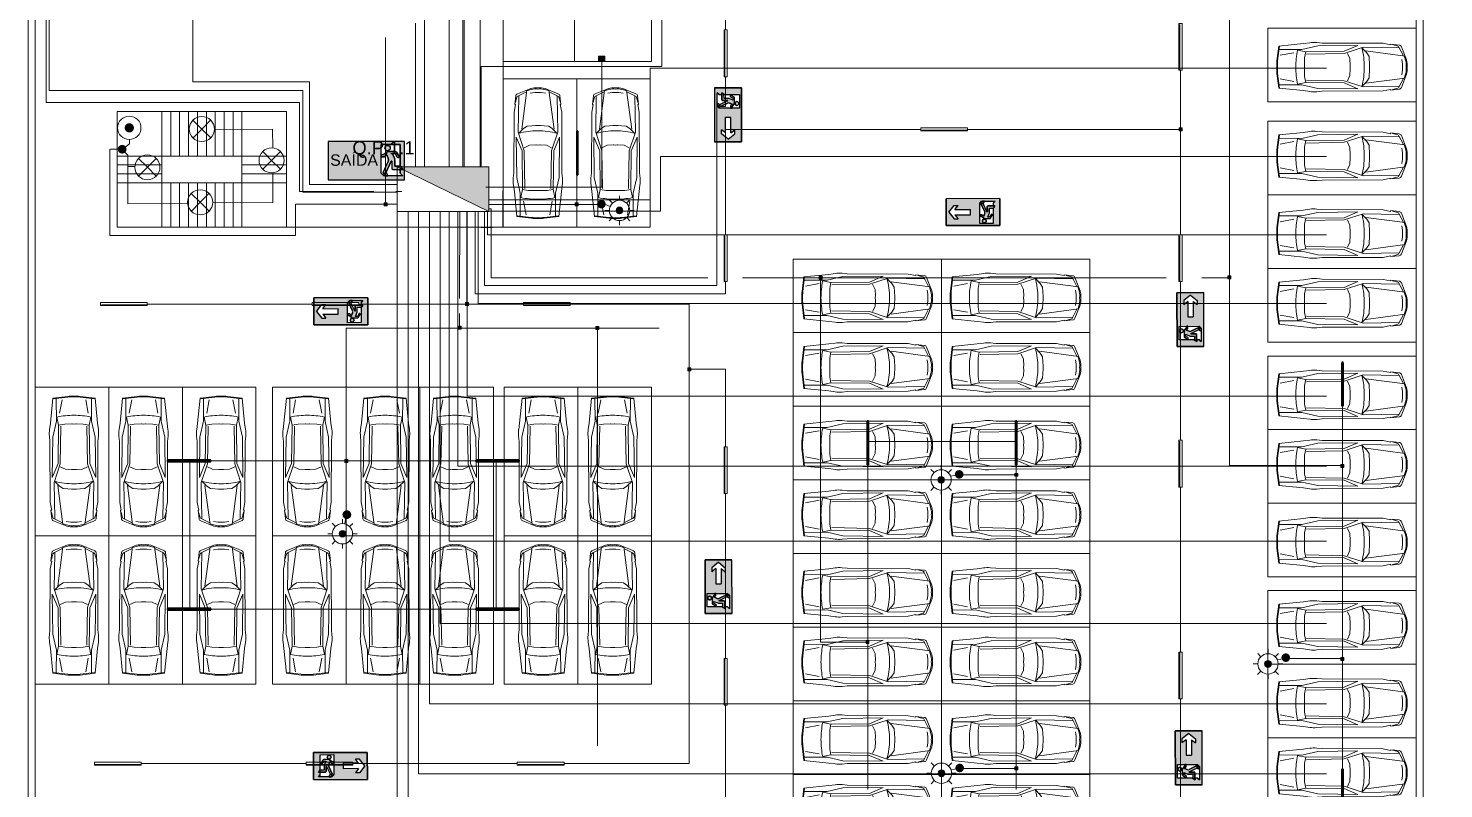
# Model space of a CAD drawing. Extents: x -17539 to 1421, y -3169 to 802964.
# Drawn here: x 50.13 to 97.83, y 57.04 to 82.66 of the extents above; entities that cross this region are included whole.
import ezdxf
from ezdxf.enums import TextEntityAlignment as Align

# ---------------------------------------------------------------- set-up
doc = ezdxf.new("R2010")
doc.units = 0
doc.header["$LTSCALE"] = 25
doc.header["$MEASUREMENT"] = 0
doc.linetypes.add('DASHED2', pattern=[0.375, 0.25, -0.125])
doc.layers.get('0').update_dxf_attribs({"lineweight": 9})
for name, color, linetype, lineweight in [('black marble', 251, 'Continuous', 5), ('Iluminação', 10, 'Continuous', 9), ('Quadros', 50, 'Continuous', 9), ('www.cadblocksfree.com', 7, 'Continuous', 9)]:
    doc.layers.add(name, color=color, linetype=linetype, lineweight=lineweight)
doc.layers.add('Simbologia de Emergência', color=6, linetype='Continuous')
doc.layers.add('Tomadas', color=3, linetype='Continuous', lineweight=9, true_color=0x00f500)
doc.styles.add('AGORA COTA', font='arial.ttf')
doc.styles.get("Standard").update_dxf_attribs({"font": 'arial.ttf'})

# ---------------------------------------------------------------- blocks, each defined once
blk = doc.blocks.new('CAR')
at = {"layer": 'black marble'}
for p, q in [((857, 1946), (571, 1917)), ((618, 1881), (798, 1931)), ((862, 1922), (857, 1946)), ((1117, 1975), (862, 1922)), ((3170, 1983), (1117, 1975)), ((3348, 2000), (3170, 1983)), ((3795, 1965), (3583, 1995)), ((4634, 1882), (3795, 1965)), ((500, 1857), (323, 1414)), ((403, 1549), (351, 1378)), ((375, 1544), (1696, 1717)), ((432, 1553), (581, 1846)), ((578, 1819), (1791, 1841)), ((1568, 1222), (1589, 1536)), ((1589, 1536), (1668, 1654)), ((1668, 1654), (1834, 1825)), ((1791, 1841), (2424, 1633)), ((3317, 1887), (1965, 1906)), ((1965, 1906), (2427, 1705)), ((2225, 1226), (2237, 1459)), ((2237, 1459), (2318, 1634)), ((2424, 1633), (3692, 1609)), ((2427, 1705), (3722, 1691)), ((3854, 1766), (3317, 1887)), ((3722, 1691), (3998, 1746)), ((3760, 1485), (3722, 1691)), ((3764, 1230), (3760, 1485)), ((3854, 1766), (4614, 1768)), ((4123, 1658), (4581, 1571)), ((4669, 1382), (4609, 1880)), ((4695, 1382), (4634, 1882)), ((403, 796), (351, 967)), ((458, 1281), (479, 1430)), ((458, 1200), (459, 1173)), ((458, 1146), (459, 1173)), ((458, 1065), (479, 915)), ((1568, 1258), (1572, 1173)), ((1568, 1087), (1572, 1173)), ((1568, 1123), (1589, 809)), ((2225, 1254), (2228, 1173)), ((2225, 1091), (2228, 1173)), ((2225, 1119), (2237, 886)), ((3764, 1116), (3760, 860)), ((3764, 1251), (3763, 1173)), ((3764, 1095), (3763, 1173)), ((4669, 963), (4609, 465)), ((4695, 963), (4634, 463)), ((500, 488), (323, 931)), ((375, 801), (1696, 628)), ((432, 792), (581, 499)), ((578, 526), (1791, 504)), ((1589, 809), (1668, 691)), ((1668, 691), (1834, 520)), ((1791, 504), (2424, 712)), ((1965, 439), (2427, 640)), ((2237, 886), (2318, 711)), ((2424, 712), (3692, 737)), ((2427, 640), (3722, 655)), ((3854, 580), (3317, 458)), ((3760, 860), (3722, 655)), ((3722, 655), (3998, 600)), ((3854, 580), (4614, 577)), ((4123, 688), (4581, 774)), ((857, 399), (571, 428)), ((618, 465), (798, 415)), ((862, 423), (857, 399)), ((1117, 370), (862, 423)), ((3170, 363), (1117, 370)), ((3317, 458), (1965, 439)), ((3348, 345), (3170, 363)), ((3795, 380), (3583, 350)), ((4634, 463), (3795, 380))]:
    blk.add_line(p, q, dxfattribs=at)
blk.add_lwpolyline([(0, 2480), (5000, 2480), (5000, 0), (0, 0)], close=True, dxfattribs=at)
for centre, radius, start, end in [((580, 1835), 82.3, 95.8102, 164.6615), ((3445, 1017), 988, 81.9284, 95.6257), ((633, 1828), 54.9, 105.4862, 160.7894), ((3915, 1234), 2164, 164.1346, 181.618), ((1207, 1172), 2850, 0.003, 11.6055), ((958, 1240), 658, 164.6615, 185.8865), ((958, 1105), 658, 174.1135, 195.3385), ((995, 1240), 658, 167.9052, 185.8865), ((995, 1105), 658, 174.1135, 192.0948), ((1115, 1240), 658, 176.4735, 183.5265), ((1115, 1105), 658, 176.4735, 183.5265), ((3915, 1112), 2164, 178.382, 195.8654), ((1207, 1173), 2850, 348.3945, 359.997), ((3030, 1240), 1646, 357.6489, 4.9408), ((3030, 1105), 1646, 355.0592, 2.3511), ((3055, 1240), 1646, 357.6489, 4.9408), ((3055, 1105), 1646, 355.0592, 2.3511), ((580, 510), 82.3, 195.3385, 264.1898), ((633, 517), 54.9, 199.2106, 254.5138), ((3445, 1328), 988, 264.3743, 278.0716)]:
    blk.add_arc(centre, radius, start, end, dxfattribs=at)
blk = doc.blocks.new('quadro eletrico')
h = blk.add_hatch(color=256)
h.dxf.hatch_style = 1
h.paths.add_polyline_path([(1.839, -0.788), (-1.457, 0.809), (-1.457, -0.788)])
blk.add_line((-1.457, 0.809), (1.839, -0.788))
blk.add_lwpolyline([(-1.457, 0.809), (1.839, 0.809), (1.839, -0.788), (-1.457, -0.788)], close=True)
blk = doc.blocks.new('Quadro')
at = {"xscale": 0.6593095434044552, "yscale": 0.6593095434044552, "zscale": 0.6593095434044552}
blk.add_blockref('quadro eletrico', (-0.091, 0.017), dxfattribs=at)
blk = doc.blocks.new('emergencia seta')
at = {"layer": 'Simbologia de Emergência'}
h = blk.add_hatch(color=98, dxfattribs=at)
h.paths.add_polyline_path([(1.001, 0.298), (0.094, 0.296), (-0.813, 0.294), (-0.811, -0.613), (1.003, -0.609)])
h.paths.add_polyline_path([(-0.131, -0.455), (-0.195, -0.52), (-0.649, -0.521), (-0.585, -0.456), (-0.585, -0.371), (-0.643, -0.371), (-0.595, -0.289), (-0.585, -0.289), (-0.587, 0.224), (-0.133, 0.225)], flags=16)
h.paths.add_polyline_path([(-0.372, -0.172, 0.038289), (-0.372, -0.171)], flags=0)
h.paths.add_polyline_path([(0.186, -0.248), (0.185, -0.067), (0.706, -0.066), (0.597, 0.07), (0.733, 0.07), (0.915, -0.156), (0.734, -0.383), (0.598, -0.383), (0.706, -0.247)], flags=16)
h.paths.add_polyline_path([(-0.349, 0.142, -1), (-0.221, 0.142, -1)], flags=0)
h.paths.add_polyline_path([(-0.188, -0.455), (-0.261, -0.455), (-0.291, -0.52), (-0.218, -0.52)], flags=16)
h.paths.add_polyline_path([(-0.3, -0.17, -0.215507), (-0.301, -0.11), (-0.263, -0.02), (-0.204, -0.069), (-0.132, -0.069), (-0.132, -0.021), (-0.187, -0.021), (-0.277, 0.054, 0.148058), (-0.294, 0.059), (-0.473, 0.059, 0.263654), (-0.498, 0.044), (-0.553, -0.048, 1), (-0.512, -0.072), (-0.462, 0.011), (-0.399, 0.011), (-0.454, -0.127, 0.095479), (-0.459, -0.154), (-0.459, -0.293), (-0.592, -0.294), (-0.635, -0.366), (-0.409, -0.366, 0.414214), (-0.386, -0.343), (-0.387, -0.173, -0.740976), (-0.372, -0.172), (-0.241, -0.446), (-0.169, -0.446)], flags=0)
for p, q in [((-0.813, 0.294), (1.001, 0.298)), ((-0.811, -0.613), (-0.813, 0.294)), ((1.001, 0.298), (1.003, -0.609)), ((1.001, 0.298), (1.001, 0.298)), ((1.001, 0.298), (1.003, -0.609)), ((1.001, 0.298), (1.001, 0.298))]:
    blk.add_line(p, q, dxfattribs=at)
at = {"layer": 'Simbologia de Emergência', "color": 7, "linetype": 'ByBlock', "lineweight": -2, "true_color": 0xffffff}
for p, q in [((1.001, 0.298), (-0.813, 0.294)), ((-0.813, 0.294), (-0.811, -0.613)), ((-0.587, 0.224), (-0.133, 0.225)), ((-0.587, 0.224), (-0.133, 0.225)), ((-0.587, 0.224), (-0.133, 0.225)), ((-0.585, -0.289), (-0.587, 0.224)), ((-0.585, -0.289), (-0.587, 0.224)), ((-0.585, -0.289), (-0.587, 0.224)), ((-0.498, 0.044), (-0.553, -0.048)), ((-0.498, 0.044), (-0.553, -0.048)), ((-0.498, 0.044), (-0.553, -0.048)), ((-0.512, -0.072), (-0.462, 0.011)), ((-0.512, -0.072), (-0.462, 0.011)), ((-0.512, -0.072), (-0.462, 0.011)), ((-0.294, 0.059), (-0.473, 0.059)), ((-0.294, 0.059), (-0.473, 0.059)), ((-0.294, 0.059), (-0.473, 0.059)), ((-0.462, 0.011), (-0.399, 0.011)), ((-0.462, 0.011), (-0.399, 0.011)), ((-0.462, 0.011), (-0.399, 0.011)), ((-0.399, 0.011), (-0.454, -0.127)), ((-0.399, 0.011), (-0.454, -0.127)), ((-0.399, 0.011), (-0.454, -0.127)), ((-0.349, 0.142), (-0.349, 0.142)), ((-0.277, 0.054), (-0.187, -0.021)), ((-0.277, 0.054), (-0.187, -0.021)), ((-0.187, -0.021), (-0.277, 0.054)), ((-0.133, 0.225), (-0.131, -0.455)), ((0.706, -0.066), (0.597, 0.07)), ((0.733, 0.07), (0.597, 0.07)), ((0.915, -0.156), (0.733, 0.07)), ((1.003, -0.609), (1.001, 0.298)), ((1.003, -0.609), (1.001, 0.298)), ((-0.585, -0.456), (-0.649, -0.521)), ((-0.585, -0.456), (-0.649, -0.521)), ((-0.649, -0.521), (-0.585, -0.456)), ((-0.595, -0.289), (-0.643, -0.371)), ((-0.595, -0.289), (-0.643, -0.371)), ((-0.643, -0.371), (-0.595, -0.289)), ((-0.585, -0.371), (-0.643, -0.371)), ((-0.585, -0.371), (-0.643, -0.371)), ((-0.585, -0.371), (-0.643, -0.371)), ((-0.592, -0.294), (-0.635, -0.366)), ((-0.592, -0.294), (-0.635, -0.366)), ((-0.592, -0.294), (-0.635, -0.366)), ((-0.409, -0.366), (-0.635, -0.366)), ((-0.409, -0.366), (-0.635, -0.366)), ((-0.635, -0.366), (-0.409, -0.366)), ((-0.585, -0.289), (-0.595, -0.289)), ((-0.585, -0.289), (-0.595, -0.289)), ((-0.595, -0.289), (-0.585, -0.289)), ((-0.459, -0.293), (-0.592, -0.294)), ((-0.459, -0.293), (-0.592, -0.294)), ((-0.459, -0.293), (-0.592, -0.294)), ((-0.585, -0.456), (-0.585, -0.371)), ((-0.585, -0.456), (-0.585, -0.371)), ((-0.585, -0.456), (-0.585, -0.371)), ((-0.459, -0.154), (-0.459, -0.293)), ((-0.459, -0.154), (-0.459, -0.293)), ((-0.459, -0.154), (-0.459, -0.293)), ((-0.387, -0.173), (-0.386, -0.343)), ((-0.387, -0.173), (-0.386, -0.343)), ((-0.386, -0.343), (-0.387, -0.173)), ((-0.372, -0.171), (-0.372, -0.172)), ((-0.372, -0.172), (-0.241, -0.446)), ((-0.372, -0.172), (-0.241, -0.446)), ((-0.372, -0.172), (-0.372, -0.172)), ((-0.372, -0.172), (-0.241, -0.446)), ((-0.263, -0.02), (-0.301, -0.11)), ((-0.263, -0.02), (-0.301, -0.11)), ((-0.301, -0.11), (-0.263, -0.02)), ((-0.3, -0.17), (-0.169, -0.446)), ((-0.3, -0.17), (-0.169, -0.446)), ((-0.169, -0.446), (-0.3, -0.17)), ((-0.291, -0.52), (-0.261, -0.455)), ((-0.291, -0.52), (-0.261, -0.455)), ((-0.261, -0.455), (-0.291, -0.52)), ((-0.263, -0.02), (-0.204, -0.069)), ((-0.263, -0.02), (-0.204, -0.069)), ((-0.263, -0.02), (-0.204, -0.069)), ((-0.263, -0.02), (-0.263, -0.02)), ((-0.188, -0.455), (-0.261, -0.455)), ((-0.188, -0.455), (-0.261, -0.455)), ((-0.188, -0.455), (-0.261, -0.455)), ((-0.169, -0.446), (-0.241, -0.446)), ((-0.169, -0.446), (-0.241, -0.446)), ((-0.241, -0.446), (-0.169, -0.446)), ((-0.218, -0.52), (-0.188, -0.455)), ((-0.218, -0.52), (-0.188, -0.455)), ((-0.218, -0.52), (-0.188, -0.455)), ((-0.204, -0.069), (-0.132, -0.069)), ((-0.204, -0.069), (-0.132, -0.069)), ((-0.204, -0.069), (-0.132, -0.069)), ((-0.131, -0.455), (-0.195, -0.52)), ((-0.131, -0.455), (-0.195, -0.52)), ((-0.131, -0.455), (-0.195, -0.52)), ((-0.188, -0.455), (-0.188, -0.455)), ((-0.187, -0.021), (-0.132, -0.021)), ((-0.187, -0.021), (-0.132, -0.021)), ((-0.132, -0.021), (-0.187, -0.021)), ((-0.132, -0.069), (-0.132, -0.021)), ((-0.131, -0.455), (-0.131, -0.455)), ((0.706, -0.066), (0.185, -0.067)), ((0.185, -0.067), (0.186, -0.248)), ((0.706, -0.247), (0.186, -0.248)), ((0.706, -0.247), (0.598, -0.383)), ((0.734, -0.383), (0.598, -0.383)), ((0.915, -0.156), (0.734, -0.383)), ((-0.811, -0.613), (1.003, -0.609)), ((-0.195, -0.52), (-0.649, -0.521)), ((-0.291, -0.52), (-0.218, -0.52))]:
    blk.add_line(p, q, dxfattribs=at)
blk.add_circle((-0.285, 0.142), 0.0645, dxfattribs=at)
blk.add_circle((-0.285, 0.142), 0.0645, dxfattribs=at)
for centre, radius, start, end in [((-0.473, 0.029), 0.0296, 90.1318, 149.2124), ((-0.473, 0.029), 0.0296, 90.1318, 149.2123), ((-0.473, 0.029), 0.0296, 90.1318, 149.2123), ((-0.285, 0.142), 0.0645, 0.1318, 180.1318), ((-0.285, 0.142), 0.0645, 180.1318, 0.1318), ((-0.294, 0.03), 0.0296, 56.444, 90.1318), ((-0.294, 0.03), 0.0296, 56.4442, 90.1318), ((-0.294, 0.03), 0.0296, 56.4442, 90.1318), ((-0.532, -0.06), 0.024, 149.2124, 329.2124), ((-0.532, -0.06), 0.024, 149.2123, 329.2123), ((-0.532, -0.06), 0.024, 149.2123, 329.2123), ((-0.387, -0.154), 0.0726, 158.3161, 180.1318), ((-0.387, -0.154), 0.0726, 158.3158, 180.1318), ((-0.387, -0.154), 0.0726, 158.3158, 180.1318), ((-0.409, -0.343), 0.0227, 270.1318, 0.1318), ((-0.409, -0.343), 0.0227, 270.1318, 0.1318), ((-0.409, -0.343), 0.0227, 270.1318, 0.1318), ((-0.379, -0.174), 0.00779, 21.0343, 167.1846), ((-0.379, -0.174), 0.00779, 21.0343, 167.1846), ((-0.379, -0.174), 0.00779, 21.0343, 167.1846), ((-0.379, -0.174), 0.00779, 21.0343, 29.8052), ((-0.234, -0.138), 0.0726, 156.7728, 205.4198), ((-0.234, -0.138), 0.0726, 156.7731, 205.4198), ((-0.234, -0.138), 0.0726, 156.7731, 205.4198)]:
    blk.add_arc(centre, radius, start, end, dxfattribs=at)
blk = doc.blocks.new('emergencia saida')
at = {"layer": 'Simbologia de Emergência'}
h = blk.add_hatch(color=98, dxfattribs=at)
h.paths.add_polyline_path([(-0.097, 0.169), (-0.097, 1.056), (-1.871, 1.056), (-1.871, 0.169)])
h.paths.add_polyline_path([(-0.638, 0.322), (-0.638, 0.988), (-0.194, 0.988), (-0.194, 0.486), (-0.185, 0.486), (-0.137, 0.406), (-0.194, 0.406), (-0.194, 0.322), (-0.131, 0.259), (-0.575, 0.259)], flags=16)
h.paths.add_polyline_path([(-0.552, 0.906, -1), (-0.426, 0.906, -1)], flags=0)
h.paths.add_polyline_path([(-0.582, 0.323), (-0.511, 0.323), (-0.481, 0.259), (-0.552, 0.259)], flags=0)
h.paths.add_polyline_path([(-0.474, 0.602, 0.215507), (-0.473, 0.66), (-0.51, 0.748), (-0.568, 0.7), (-0.638, 0.7), (-0.638, 0.747), (-0.585, 0.747), (-0.501, 0.817, -0.204141), (-0.48, 0.826), (-0.305, 0.826, -0.263654), (-0.28, 0.812), (-0.226, 0.722, -1), (-0.266, 0.698), (-0.315, 0.779), (-0.377, 0.779), (-0.322, 0.644, -0.095479), (-0.317, 0.617), (-0.317, 0.481), (-0.187, 0.481), (-0.145, 0.41), (-0.366, 0.41, -0.414214), (-0.389, 0.433), (-0.389, 0.599, 0.740976), (-0.403, 0.6), (-0.53, 0.331), (-0.601, 0.331)], flags=0)
for p, q in [((-0.097, 0.169), (-0.097, 1.056)), ((-0.194, 0.988), (-0.638, 0.988)), ((-0.585, 0.747), (-0.638, 0.747)), ((-0.568, 0.7), (-0.638, 0.7)), ((-0.496, 0.821), (-0.585, 0.747)), ((-0.51, 0.748), (-0.568, 0.7)), ((-0.51, 0.748), (-0.473, 0.66)), ((-0.48, 0.826), (-0.305, 0.826)), ((-0.315, 0.779), (-0.377, 0.779)), ((-0.377, 0.779), (-0.322, 0.644)), ((-0.266, 0.698), (-0.315, 0.779)), ((-0.28, 0.812), (-0.226, 0.722)), ((-0.194, 0.486), (-0.194, 0.988)), ((-0.474, 0.602), (-0.601, 0.331)), ((-0.601, 0.331), (-0.53, 0.331)), ((-0.403, 0.6), (-0.53, 0.331)), ((-0.389, 0.599), (-0.389, 0.433)), ((-0.366, 0.41), (-0.145, 0.41)), ((-0.317, 0.617), (-0.317, 0.481)), ((-0.317, 0.481), (-0.187, 0.481)), ((-0.194, 0.486), (-0.185, 0.486)), ((-0.194, 0.322), (-0.194, 0.406)), ((-0.194, 0.406), (-0.137, 0.406)), ((-0.187, 0.481), (-0.145, 0.41)), ((-0.185, 0.486), (-0.137, 0.406)), ((-1.871, 0.169), (-0.097, 0.169)), ((-0.638, 0.322), (-0.575, 0.259)), ((-0.552, 0.259), (-0.582, 0.323)), ((-0.582, 0.323), (-0.511, 0.323)), ((-0.481, 0.259), (-0.511, 0.323)), ((-0.194, 0.322), (-0.131, 0.259))]:
    blk.add_line(p, q, dxfattribs=at)
at = {"layer": 'Simbologia de Emergência', "color": 7, "true_color": 0xffffff}
for points in [[(-0.097, 1.056), (-1.871, 1.056), (-1.871, 0.169), (-0.097, 0.169), (-0.097, 1.056)], [(-0.638, 0.322), (-0.638, 0.988), (-0.194, 0.988), (-0.194, 0.486), (-0.185, 0.486), (-0.137, 0.406), (-0.194, 0.406), (-0.194, 0.322), (-0.131, 0.259), (-0.575, 0.259), (-0.638, 0.322)], [(-0.511, 0.323), (-0.582, 0.323), (-0.552, 0.259), (-0.481, 0.259), (-0.511, 0.323)]]:
    blk.add_lwpolyline(points, close=True, dxfattribs=at)
for points in [[(-0.403, 0.6, -0.740976), (-0.389, 0.599), (-0.389, 0.433, 0.414214), (-0.366, 0.41), (-0.145, 0.41), (-0.187, 0.481), (-0.317, 0.481), (-0.317, 0.617, 0.095479), (-0.322, 0.644), (-0.377, 0.779), (-0.315, 0.779), (-0.266, 0.698, 1), (-0.226, 0.722), (-0.28, 0.812, 0.263654), (-0.305, 0.826), (-0.48, 0.826, 0.148058), (-0.496, 0.821), (-0.585, 0.747), (-0.638, 0.747), (-0.638, 0.7), (-0.568, 0.7), (-0.51, 0.748), (-0.473, 0.66, -0.215507), (-0.474, 0.602), (-0.601, 0.331), (-0.53, 0.331), (-0.403, 0.6, -0.740976)], [(-0.552, 0.906, -1), (-0.426, 0.906, -1), (-0.552, 0.906, -1)]]:
    blk.add_lwpolyline(points, format="xyb", close=True, dxfattribs=at)
at = {"layer": 'Simbologia de Emergência'}
blk.add_lwpolyline([(-0.403, 0.6, -0.038289), (-0.403, 0.601), (-0.403, 0.6, -0.038289)], format="xyb", close=True, dxfattribs=at)
blk.add_circle((-0.489, 0.906), 0.0631, dxfattribs=at)
for centre, radius, start, end in [((-0.48, 0.797), 0.029, 89.9965, 123.6843), ((-0.538, 0.632), 0.071, 334.7085, 23.3555), ((-0.305, 0.797), 0.029, 30.9159, 89.9965), ((-0.246, 0.71), 0.0234, 210.9159, 30.9159), ((-0.396, 0.597), 0.00762, 12.9437, 159.094), ((-0.366, 0.433), 0.0222, 179.9965, 269.9965), ((-0.388, 0.617), 0.071, 359.9965, 21.8123)]:
    blk.add_arc(centre, radius, start, end, dxfattribs=at)
at = {"layer": 'Simbologia de Emergência', "color": 0, "style": 'AGORA COTA'}
blk.add_text('SAÍDA', height=0.2665, rotation=359.9965, dxfattribs=at).set_placement((-1.27, 0.493), align=Align.CENTER)
blk = doc.blocks.new('Caixa de Derivação')
at = {"layer": 'Iluminação'}
h = blk.add_hatch(color=256, dxfattribs=at)
h.dxf.hatch_style = 1
h.paths.add_polyline_path([(0.052, 0.051), (-0.048, 0.051), (-0.048, -0.049), (0.052, -0.049)])
blk.add_lwpolyline([(-0.048, 0.051), (0.052, 0.051), (0.052, -0.049), (-0.048, -0.049)], close=True, dxfattribs=at)
blk = doc.blocks.new('Luminárias 3')
at = {"layer": 'Iluminação'}
blk.add_line((0.029, 0.024), (1.552, 0.024), dxfattribs=at)
blk.add_lwpolyline([(0, 0.105), (1.575, 0.105), (1.575, 0), (0, 0)], close=True, dxfattribs=at)
blk = doc.blocks.new('Luminária 4')
at = {"layer": 'Iluminação', "lineweight": 40}
for p, q in [((0.733, 0.043), (-0.734, 0.043)), ((-0.734, 0.043), (-0.734, 0)), ((-0.734, 0), (0.733, 0)), ((0.733, 0), (0.733, 0.043))]:
    blk.add_line(p, q, dxfattribs=at)
at = {"layer": 'Iluminação', "lineweight": 30}
blk.add_line((-0.667, 0.008), (0.679, 0.008), dxfattribs=at)
blk = doc.blocks.new('Ponto de Luz')
for q in [(-0.438, -0.436), (-0.437, 0.437), (0.438, 0.436), (0.437, -0.437)]:
    blk.add_line((0, 0), q)
blk.add_circle((0, 0), 0.618)
blk = doc.blocks.new('sensor movimento')
for p, q in [((0.001, 0.48), (0.001, 0.697)), ((-0.48, 0.001), (-0.697, 0.001)), ((-0.697, 0.001), (-0.697, 0.001)), ((-0.338, 0.34), (-0.491, 0.494)), ((0.338, 0.34), (0.491, 0.494)), ((0.48, 0.001), (0.697, 0.001)), ((0.697, 0.001), (0.697, 0.002)), ((-0.336, -0.342), (-0.488, -0.497)), ((0.001, -0.48), (0.001, -0.697)), ((0.001, -0.697), (0.001, -0.507)), ((0.337, -0.341), (0.491, -0.494))]:
    blk.add_line(p, q)
for radius in [0.48, 0.159]:
    blk.add_circle((0, 0), radius)

msp = doc.modelspace()

# ---------------------------------------------------------------- hatches: boundary and pattern name
at = {"layer": 'Iluminação'}
h = msp.add_hatch(color=256, dxfattribs=at)
h.dxf.hatch_style = 1
h.paths.add_polyline_path([(53.536, 79.462, 1), (53.537, 79.148, 1)])
h = msp.add_hatch(color=256, dxfattribs=at)
h.dxf.hatch_style = 1
h.paths.add_polyline_path([(53.295, 78.731, 1), (53.297, 78.436, 1)])
h = msp.add_hatch(color=256, dxfattribs=at)
h.dxf.hatch_style = 1
h.paths.add_polyline_path([(69.446, 76.589, 1), (69.446, 76.88, 1)])
h = msp.add_hatch(color=256, dxfattribs=at)
h.dxf.hatch_style = 1
h.paths.add_polyline_path([(70.17, 76.522, -1), (69.943, 76.522, -1)])
h = msp.add_hatch(color=256, dxfattribs=at)
h.dxf.hatch_style = 1
h.paths.add_polyline_path([(81.503, 67.485, 1), (81.502, 67.776, 1)])
h = msp.add_hatch(color=256, dxfattribs=at)
h.dxf.hatch_style = 1
h.paths.add_polyline_path([(81.008, 67.444, -1), (80.781, 67.444, -1)])
h = msp.add_hatch(color=256, dxfattribs=at)
h.dxf.hatch_style = 1
h.paths.add_polyline_path([(61.017, 66.272, 1), (60.72, 66.272, 1)])
h = msp.add_hatch(color=256, dxfattribs=at)
h.dxf.hatch_style = 1
h.paths.add_polyline_path([(60.834, 65.628, -1), (60.607, 65.628, -1)])
h = msp.add_hatch(color=256, dxfattribs=at)
h.dxf.hatch_style = 1
h.paths.add_polyline_path([(92.509, 61.31, 1), (92.509, 61.602, 1)])
h = msp.add_hatch(color=256, dxfattribs=at)
h.dxf.hatch_style = 1
h.paths.add_polyline_path([(92.023, 61.244, -1), (91.796, 61.244, -1)])
h = msp.add_hatch(color=256, dxfattribs=at)
h.dxf.hatch_style = 1
h.paths.add_polyline_path([(81.521, 57.594, 1), (81.52, 57.885, 1)])
h = msp.add_hatch(color=256, dxfattribs=at)
h.dxf.hatch_style = 1
h.paths.add_polyline_path([(81.019, 57.561, -1), (80.791, 57.561, -1)])
at = {"layer": 'Quadros', "true_color": 0xffffff}
h = msp.add_hatch(color=7, dxfattribs=at)
h.dxf.hatch_style = 1
h.paths.add_polyline_path([(62.558, 77.988), (65.65, 76.49), (65.65, 77.988)])
at = {"layer": 'Tomadas'}
h = msp.add_hatch(color=256, dxfattribs=at)
h.dxf.hatch_style = 1
h.paths.add_polyline_path([(186.976, 185.834, 0.540943), (186.911, 185.791, 0.540943), (186.976, 185.749)])
h.paths.add_polyline_path([(187.004, 185.791), (186.976, 185.791), (186.976, 185.749, 0.295829)])
h.paths.add_polyline_path([(186.976, 185.834), (186.976, 185.791), (187.004, 185.791, 0.299986)])
h.paths.add_polyline_path([(194.623, 193.028, 0.050121), (194.622, 193.037), (194.531, 193.037, 0.050121), (194.53, 193.028, 1)])
h.paths.add_polyline_path([(194.531, 193.037), (194.622, 193.037, 0.817365)])
h.paths.add_polyline_path([(203.136, 193.028, 1), (203.229, 193.028, 1)])
h.paths.add_polyline_path([(210.011, 193.028), (209.965, 193.028), (209.964, 192.981, 0.416452)])
h.paths.add_polyline_path([(209.918, 193.028, 0.411979), (209.964, 192.981), (209.965, 193.028), (210.011, 193.028, 1)])
h.paths.add_polyline_path([(219.092, 193.028), (219.046, 193.028), (219.045, 192.981, 0.416452)])
h.paths.add_polyline_path([(219.046, 193.028), (218.999, 193.028, 0.411979), (219.045, 192.981)])
h.paths.add_polyline_path([(218.999, 193.028), (219.092, 193.028, 1)])
h.paths.add_polyline_path([(215.472, 176.263, 0.414214), (215.426, 176.216), (215.472, 176.216)])
h.paths.add_polyline_path([(215.472, 176.263), (215.472, 176.216), (215.519, 176.216, 0.414214)])
h.paths.add_polyline_path([(215.519, 176.216), (215.472, 176.216), (215.426, 176.216, 1)])
h.paths.add_polyline_path([(201.791, 176.216), (201.698, 176.216, 1)])
h.paths.add_polyline_path([(201.745, 176.263, 0.414214), (201.698, 176.216), (201.745, 176.216)])
h.paths.add_polyline_path([(201.745, 176.263), (201.745, 176.216), (201.791, 176.216, 0.414214)])
h.paths.add_polyline_path([(99.283, 174.644), (106.858, 174.644), (106.858, 173.959), (99.283, 173.959)], flags=25)
h.paths.add_polyline_path([(68.493, 82.636), (76.068, 82.636), (76.068, 81.951), (68.493, 81.951)], flags=25)
h.paths.add_polyline_path([(187.029, 180.1), (189.317, 180.1), (189.317, 179.393), (187.029, 179.393)], flags=9)
h.paths.add_polyline_path([(60.944, 78.966), (63.148, 78.966), (63.148, 78.259), (60.944, 78.259)], flags=9)
h.paths.add_polyline_path([(96.545, 182.517), (98.369, 182.517), (98.369, 181.81), (96.545, 181.81)], flags=9)
h.paths.add_polyline_path([(99.283, 174.644), (106.858, 174.644), (106.858, 173.959), (99.283, 173.959)], flags=25)
h.paths.add_polyline_path([(68.493, 82.636), (76.068, 82.636), (76.068, 81.951), (68.493, 81.951)], flags=25)
h.paths.add_polyline_path([(51.327, 103.152), (51.327, 104.819), (63.232, 104.819), (63.232, 103.152)], flags=9)
h.paths.add_polyline_path([(58.945, 136.43), (58.945, 138.037), (59.695, 138.037), (59.695, 136.43)], flags=9)
h.paths.add_polyline_path([(61.347, 136.43), (61.347, 138.037), (62.097, 138.037), (62.097, 136.43)], flags=9)
h.paths.add_polyline_path([(66.6, 121.993), (66.6, 123.659), (68.981, 123.659), (68.981, 121.993)], flags=9)
h.paths.add_polyline_path([(69.153, 120.731), (69.153, 122.398), (71.486, 122.398), (71.486, 120.731)], flags=9)
h.paths.add_polyline_path([(106.918, 186.31), (106.918, 187.977), (118.822, 187.977), (118.822, 186.31)], flags=9)
h.paths.add_polyline_path([(141.49, 174.823), (143.156, 174.823), (143.156, 172.49), (141.49, 172.49)], flags=9)
h.paths.add_polyline_path([(141.49, 177.683), (143.156, 177.683), (143.156, 175.302), (141.49, 175.302)], flags=9)
h.paths.add_polyline_path([(158.25, 185.042), (159.857, 185.042), (159.857, 184.292), (158.25, 184.292)], flags=25)
h.paths.add_polyline_path([(158.25, 182.64), (159.857, 182.64), (159.857, 181.89), (158.25, 181.89)], flags=25)
h.paths.add_polyline_path([(158.25, 185.042), (159.857, 185.042), (159.857, 184.292), (158.25, 184.292)], flags=25)
h.paths.add_polyline_path([(158.25, 182.64), (159.857, 182.64), (159.857, 181.89), (158.25, 181.89)], flags=25)
h.paths.add_polyline_path([(196.245, 169.596), (196.245, 171.263), (198.578, 171.263), (198.578, 169.596)], flags=9)
h.paths.add_polyline_path([(196.418, 172.553), (196.418, 174.219), (198.799, 174.219), (198.799, 172.553)], flags=9)
h.paths.add_polyline_path([(221.091, 155.729), (221.091, 157.396), (232.996, 157.396), (232.996, 155.729)], flags=9)
h.paths.add_polyline_path([(203.63, 179.976), (203.63, 181.643), (220.344, 181.643), (220.344, 179.976)], flags=9)
h = msp.add_hatch(color=256, dxfattribs=at)
h.dxf.hatch_style = 1
h.paths.add_polyline_path([(69.353, 81.721), (69.353, 81.536), (69.56, 81.536), (69.56, 81.721)])
h = msp.add_hatch(color=256, dxfattribs=at)
h.dxf.hatch_style = 1
h.paths.add_polyline_path([(69.353, 81.721), (69.353, 81.536), (69.56, 81.536), (69.56, 81.721)])

# ---------------------------------------------------------------- linework, layer by layer
at = {"layer": 'Iluminação'}
for p, q in [((50.731, 147.883), (50.731, 80.155)), ((71.487, 81.375), (71.487, 93.378)), ((90.609, 74.256), (90.609, 88.989)), ((73.631, 82.602), (73.631, 88.159)), ((63.482, 83.665), (63.482, 77.988)), ((64.772, 83.44), (64.772, 77.988)), ((63.183, 82.827), (63.183, 77.988)), ((62.172, 76.735), (62.172, 82.353)), ((65.393, 77.99), (65.393, 81.375)), ((65.393, 81.375), (71.487, 81.375)), ((88.962, 75.699), (88.962, 81.242)), ((73.631, 81.027), (73.631, 80.025)), ((50.731, 80.155), (59.269, 80.155)), ((59.269, 80.155), (59.269, 77.16)), ((73.631, 80.025), (73.335, 80.025)), ((73.335, 80.025), (73.335, 73.993)), ((56.402, 79.253), (58.366, 79.262)), ((58.366, 79.262), (58.369, 78.629)), ((73.631, 75.699), (73.631, 79.251)), ((73.631, 79.251), (80.212, 79.251)), ((81.787, 79.251), (88.962, 79.251)), ((53.3, 78.574), (53.539, 78.769)), ((53.539, 78.769), (53.539, 78.91)), ((52.877, 75.672), (52.877, 78.589)), ((52.9, 78.589), (53.289, 78.589)), ((53.3, 78.574), (53.484, 78.385)), ((53.484, 78.385), (53.483, 78.006)), ((53.483, 78.006), (53.728, 78.007)), ((53.483, 77.971), (53.483, 78.006)), ((53.483, 77.971), (53.489, 76.747)), ((58.378, 76.793), (58.373, 77.79)), ((68.614, 77.754), (68.614, 77.015)), ((56.347, 76.783), (58.378, 76.793)), ((59.269, 77.16), (61.778, 77.16)), ((62.516, 77.16), (62.723, 77.16)), ((68.614, 77.015), (68.614, 76.718)), ((53.489, 76.747), (55.506, 76.757)), ((62.558, 76.735), (59.132, 76.735)), ((59.132, 76.735), (59.132, 75.672)), ((64.675, 76.484), (64.66, 73.55)), ((64.916, 73.338), (64.916, 76.49)), ((65.196, 73.713), (65.196, 76.49)), ((65.511, 73.993), (65.511, 76.49)), ((68.614, 76.718), (65.647, 76.718)), ((65.651, 76.577), (65.726, 76.577)), ((65.726, 76.577), (65.726, 74.256)), ((69.588, 76.718), (68.614, 76.718)), ((69.739, 76.65), (69.588, 76.718)), ((59.132, 75.672), (52.877, 75.672)), ((73.335, 73.993), (65.511, 73.993)), ((65.726, 74.256), (73.038, 74.256)), ((73.631, 74.124), (73.631, 73.713)), ((74.307, 74.256), (74.202, 74.256)), ((74.307, 74.256), (75.242, 74.256)), ((75.242, 74.256), (76.827, 74.256)), ((76.827, 72.559), (76.827, 74.256)), ((76.827, 74.256), (88.475, 74.256)), ((88.962, 74.124), (88.962, 74.03)), ((88.962, 68.777), (88.962, 74.03)), ((89.98, 74.256), (89.679, 74.256)), ((89.98, 74.256), (90.609, 74.256)), ((90.609, 74.256), (90.609, 67.934)), ((65.196, 73.713), (73.631, 73.713)), ((54.145, 73.367), (59.701, 73.367)), ((61.276, 73.367), (66.819, 73.367)), ((64.66, 73.049), (64.662, 72.559)), ((68.395, 73.367), (72.404, 73.367)), ((72.404, 73.367), (72.404, 57.886)), ((64.662, 72.559), (60.846, 72.559)), ((60.846, 68.084), (60.846, 72.559)), ((64.662, 72.559), (69.311, 72.559)), ((69.311, 72.559), (69.311, 58.485)), ((69.311, 72.559), (70.946, 72.559)), ((70.946, 72.559), (71.397, 72.559)), ((76.827, 72.559), (76.827, 61.975)), ((72.404, 71.172), (73.631, 71.172)), ((73.631, 68.562), (73.631, 71.172)), ((94.425, 57.703), (94.425, 69.936)), ((78.419, 68.734), (83.409, 68.734)), ((55.573, 68.064), (55.573, 63.107)), ((56.287, 68.085), (65.21, 68.085)), ((60.846, 68.084), (60.846, 66.242)), ((65.896, 68.064), (65.896, 63.107)), ((78.425, 67.951), (78.425, 57.018)), ((83.425, 67.951), (83.425, 57.018)), ((90.609, 67.934), (94.425, 67.934)), ((81.452, 67.617), (81.212, 67.572)), ((83.405, 67.617), (81.452, 67.617)), ((83.405, 67.617), (83.425, 67.617)), ((73.631, 61.43), (73.631, 66.987)), ((88.962, 61.645), (88.962, 67.202)), ((60.846, 66.242), (60.797, 65.961)), ((56.287, 63.085), (65.21, 63.085)), ((76.827, 61.975), (78.425, 61.975)), ((92.464, 61.423), (92.224, 61.378)), ((94.417, 61.423), (92.464, 61.423)), ((94.417, 61.423), (94.425, 61.423)), ((73.631, 54.312), (73.631, 59.855)), ((88.962, 54.527), (88.962, 60.07)), ((53.939, 57.886), (59.495, 57.886)), ((61.07, 57.886), (66.613, 57.886)), ((68.189, 57.886), (72.404, 57.886)), ((81.466, 57.723), (81.226, 57.678)), ((83.42, 57.723), (81.466, 57.723))]:
    msp.add_line(p, q, dxfattribs=at)
msp.add_circle((53.537, 79.305), 0.394, dxfattribs=at)
at = {"layer": 'Quadros'}
for p, q in [((55.678, 179.672), (55.678, 80.854)), ((55.678, 80.854), (59.61, 80.854)), ((59.61, 80.854), (59.61, 77.399)), ((59.61, 77.399), (62.564, 77.399))]:
    msp.add_line(p, q, dxfattribs=at)
at = {"layer": 'Simbologia de Emergência'}
for q in [(66.133, 77.182), (65.394, 75.931)]:
    msp.add_line((66.133, 75.953), q, dxfattribs=at)
at = {"layer": 'Tomadas'}
for p, q in [((65.363, 77.988), (65.363, 135.552)), ((64.826, 77.988), (64.826, 135.249)), ((64.312, 77.988), (64.312, 128.534)), ((50.833, 80.566), (50.833, 106.736)), ((69.46, 77.306), (69.46, 81.67)), ((69.46, 77.306), (69.46, 81.67)), ((71.094, 76.882), (71.094, 81.32)), ((71.094, 81.32), (85.903, 81.32)), ((93.885, 81.32), (85.903, 81.32)), ((59.387, 80.566), (50.833, 80.566)), ((59.387, 77.139), (59.387, 80.566)), ((93.885, 78.334), (71.437, 78.334)), ((71.437, 76.493), (71.437, 78.334)), ((65.547, 77.306), (69.46, 77.306)), ((65.65, 77.306), (69.46, 77.306)), ((62.558, 77.139), (59.387, 77.139)), ((65.65, 76.882), (71.094, 76.882)), ((62.558, 76.49), (62.558, 51.78)), ((62.935, 54.121), (62.935, 76.49)), ((63.282, 57.547), (63.282, 76.49)), ((63.655, 59.904), (63.655, 76.49)), ((64.011, 62.605), (64.011, 76.49)), ((64.321, 65.382), (64.321, 76.49)), ((64.604, 67.909), (64.604, 76.49)), ((64.927, 70.269), (64.927, 76.49)), ((65.294, 73.387), (65.294, 76.49)), ((65.612, 75.701), (65.612, 76.508)), ((65.65, 76.493), (71.437, 76.493)), ((93.885, 75.701), (65.612, 75.701)), ((93.885, 73.387), (65.294, 73.387)), ((93.885, 70.269), (64.927, 70.269)), ((93.885, 67.909), (64.604, 67.909)), ((93.885, 65.382), (64.321, 65.382)), ((93.885, 62.605), (64.011, 62.605)), ((93.885, 59.904), (63.655, 59.904)), ((93.885, 57.547), (63.282, 57.547))]:
    msp.add_line(p, q, dxfattribs=at)
msp.add_lwpolyline([(69.353, 81.721), (69.56, 81.721), (69.56, 81.536), (69.353, 81.536)], close=True, dxfattribs=at)
msp.add_lwpolyline([(69.353, 81.721), (69.56, 81.721), (69.56, 81.536), (69.353, 81.536)], close=True, dxfattribs=at)
at = {"layer": 'www.cadblocksfree.com'}
for p, q in [((50.133, 49.853), (50.133, 193.853)), ((50.363, 50.083), (50.363, 193.623)), ((96.903, 147.083), (96.903, 50.083)), ((66.133, 109.853), (66.133, 75.953)), ((66.133, 81.536), (71.133, 81.536)), ((53.133, 75.953), (53.133, 79.853)), ((53.133, 79.853), (58.833, 79.853)), ((54.633, 78.353), (54.633, 79.853)), ((54.933, 78.353), (54.933, 79.853)), ((55.233, 78.353), (55.233, 79.853)), ((55.533, 78.353), (55.533, 79.853)), ((55.833, 78.353), (55.833, 79.853)), ((56.133, 78.353), (56.133, 79.853)), ((56.433, 78.353), (56.433, 79.853)), ((56.733, 78.353), (56.733, 79.853)), ((57.033, 78.353), (57.033, 79.853)), ((57.333, 78.353), (57.333, 79.853)), ((58.833, 77.353), (58.833, 79.853)), ((58.833, 75.953), (58.833, 79.853)), ((54.633, 78.353), (53.133, 78.353)), ((54.633, 77.453), (54.633, 78.353)), ((54.633, 78.353), (57.333, 78.353)), ((57.333, 78.353), (58.833, 78.353)), ((57.333, 77.453), (57.333, 78.353)), ((54.633, 78.053), (53.133, 78.053)), ((54.633, 77.753), (53.133, 77.753)), ((57.333, 78.053), (58.833, 78.053)), ((57.333, 77.753), (58.833, 77.753)), ((54.633, 77.453), (53.133, 77.453)), ((54.633, 77.453), (54.633, 75.953)), ((54.633, 77.453), (57.333, 77.453)), ((54.933, 77.453), (54.933, 75.953)), ((55.233, 77.453), (55.233, 75.953)), ((55.533, 77.453), (55.533, 75.953)), ((55.833, 77.453), (55.833, 75.953)), ((56.133, 77.453), (56.133, 75.953)), ((56.433, 77.453), (56.433, 75.953)), ((56.733, 77.453), (56.733, 75.953)), ((57.033, 77.453), (57.033, 75.953)), ((57.333, 77.453), (57.333, 75.953)), ((57.333, 77.453), (58.833, 77.453)), ((66.133, 75.953), (53.133, 75.953)), ((53.133, 75.953), (58.833, 75.953))]:
    msp.add_line(p, q, dxfattribs=at)
at = {"layer": 'www.cadblocksfree.com', "linetype": 'DASHED2'}
for p, q in [((71.133, 81.536), (71.133, 95.853)), ((68.543, 81.536), (68.543, 93.922))]:
    msp.add_line(p, q, dxfattribs=at)
at = {"layer": 'www.cadblocksfree.com'}
msp.add_lwpolyline([(237.133, 146.853), (97.133, 146.853), (97.133, 49.853), (50.133, 49.853), (50.133, 193.853), (237.133, 193.853)], close=True, dxfattribs=at)

# ---------------------------------------------------------------- block references
at = {"layer": 'Iluminação', "rotation": 270}
for name, p in [('Luminárias 3', (73.578, 82.602)), ('Luminárias 3', (88.91, 82.817)), ('Luminária 4', (68.614, 78.455)), ('Luminárias 3', (73.578, 75.699)), ('Luminárias 3', (88.91, 75.699)), ('Luminária 4', (94.403, 70.67)), ('Luminária 4', (78.403, 68.685)), ('Luminária 4', (83.403, 68.685)), ('Luminárias 3', (88.91, 68.777)), ('Luminárias 3', (73.578, 68.562)), ('Luminárias 3', (88.91, 61.645)), ('Luminárias 3', (73.578, 61.43)), ('Luminária 4', (94.403, 56.97))]:
    msp.add_blockref(name, p, dxfattribs=at)
at = {"layer": 'Iluminação'}
for name, p, xscale, yscale, zscale, rotation in [('Ponto de Luz', (55.981, 79.264), 0.6821896610731802, 0.6821896610731802, 0.6821896610731802, 90.27570662630693), ('Ponto de Luz', (54.148, 77.976), 0.6821896610731802, 0.6821896610731802, 0.6821896610731802, 90.27570662630693), ('Ponto de Luz', (58.33, 78.209), 0.6821896610731802, 0.6821896610731802, 0.6821896610731802, 90.27570662630693), ('Ponto de Luz', (55.925, 76.795), 0.6821896610731802, 0.6821896610731802, 0.6821896610731802, 90.27570662630693), ('sensor movimento', (70.057, 76.522), -0.7125210958801527, 0.7125210958801527, 0.7125210958801527, 180), ('sensor movimento', (80.895, 67.444), -0.7125210958801527, 0.7125210958801527, 0.7125210958801527, 180), ('sensor movimento', (60.72, 65.628), -0.7125210958801527, 0.7125210958801527, 0.7125210958801527, 180), ('sensor movimento', (91.91, 61.244), -0.7125210958801527, 0.7125210958801527, 0.7125210958801527, 180), ('sensor movimento', (80.905, 57.561), -0.7125210958801527, 0.7125210958801527, 0.7125210958801527, 180)]:
    msp.add_blockref(name, p, dxfattribs=dict(at, xscale=xscale, yscale=yscale, zscale=zscale, rotation=rotation))
for name, p in [('Luminárias 3', (80.212, 79.199)), ('Caixa de Derivação', (88.962, 79.251)), ('Caixa de Derivação', (62.17, 76.731)), ('Caixa de Derivação', (68.611, 76.725)), ('Caixa de Derivação', (76.838, 74.26)), ('Caixa de Derivação', (90.602, 74.267)), ('Luminárias 3', (52.569, 73.314)), ('Luminárias 3', (59.701, 73.314)), ('Caixa de Derivação', (64.916, 73.367)), ('Luminárias 3', (66.819, 73.314)), ('Caixa de Derivação', (64.664, 72.574)), ('Caixa de Derivação', (69.312, 72.557)), ('Caixa de Derivação', (72.404, 71.172)), ('Caixa de Derivação', (60.845, 68.084)), ('Caixa de Derivação', (94.415, 67.909)), ('Caixa de Derivação', (83.423, 67.614)), ('Caixa de Derivação', (78.411, 61.984)), ('Caixa de Derivação', (94.417, 61.407)), ('Luminárias 3', (52.363, 57.833)), ('Luminárias 3', (59.495, 57.833)), ('Luminárias 3', (66.613, 57.833)), ('Caixa de Derivação', (83.428, 57.724))]:
    msp.add_blockref(name, p, dxfattribs=at)
at = {"layer": 'Quadros', "color": 7, "true_color": 0xffffff, "xscale": 1.422900023054062, "yscale": 1.422900023054062, "zscale": 1.422900023054062, "rotation": 180}
msp.add_blockref('Quadro', (64.154, 77.273), dxfattribs=at)
at = {"layer": 'Simbologia de Emergência'}
for p, rotation in [((73.871, 79.839), 270), ((82.065, 76.309), 180), ((60.761, 72.965), 180), ((89.138, 72.75), 90), ((73.238, 63.752), 90), ((89.081, 57.986), 90)]:
    msp.add_blockref('emergencia seta', p, dxfattribs=dict(at, rotation=rotation))
at = {"layer": 'Simbologia de Emergência', "xscale": 1.446648851099372, "yscale": 1.446648851099372, "zscale": 1.446648851099372}
msp.add_blockref('emergencia saida', (62.949, 77.312), dxfattribs=at)
at = {"layer": 'Simbologia de Emergência'}
msp.add_blockref('emergencia seta', (60.557, 57.963), dxfattribs=at)
at = {"layer": 'www.cadblocksfree.com', "xscale": -0.001, "yscale": 0.001, "zscale": 0.001}
for p in [(96.903, 80.177), (96.903, 74.569), (96.903, 69.137), (96.903, 64.177), (96.903, 58.754)]:
    msp.add_blockref('CAR', p, dxfattribs=at)
at = {"layer": 'www.cadblocksfree.com', "yscale": 0.001, "zscale": 0.001}
for p, xscale, rotation in [((66.133, 80.953), 0.001, 270.0000006403303), ((71.094, 80.953), -0.001, 89.99999935966973), ((96.903, 79.53), 0.001, 180), ((80.903, 72.404), -0.001, 6.403302688e-07), ((85.903, 72.404), -0.001, 6.403302688e-07), ((96.903, 74.569), 0.001, 180), ((80.903, 72.404), 0.001, 179.9999993596697), ((85.903, 72.404), 0.001, 179.9999993596697), ((52.844, 65.564), 0.001, 90.00000000000006), ((52.844, 65.564), -0.001, 270.0000000000001), ((57.804, 65.564), 0.001, 90.00000000000006), ((58.367, 65.564), -0.001, 270.0000000000001), ((63.327, 65.564), 0.001, 89.99999999666501), ((63.327, 65.564), -0.001, 269.999999996665), ((68.653, 65.564), 0.001, 90.00000000000006), ((68.653, 65.564), -0.001, 270.0000000000001), ((80.903, 67.444), -0.001, 6.403302688e-07), ((85.903, 67.444), -0.001, 6.403302688e-07), ((96.903, 69.137), 0.001, 180), ((80.903, 67.444), 0.001, 179.9999993596697), ((85.903, 67.444), 0.001, 179.9999993596697), ((52.844, 65.564), -0.001, 90.00000128733065), ((52.844, 65.564), 0.001, 270.0000012873306), ((57.804, 65.564), -0.001, 90.00000128733065), ((58.367, 65.564), 0.001, 270.0000012873306), ((63.327, 65.564), -0.001, 90.00000129066574), ((63.327, 65.564), 0.001, 270.0000012906657), ((68.653, 65.564), -0.001, 90.00000128733065), ((68.653, 65.564), 0.001, 270.0000012873306), ((80.903, 62.484), -0.001, 6.403302688e-07), ((85.903, 62.484), -0.001, 6.403302688e-07), ((96.903, 63.715), 0.001, 180), ((80.903, 62.484), 0.001, 179.9999993596697), ((85.903, 62.484), 0.001, 179.9999993596697), ((80.903, 57.524), -0.001, 6.403302688e-07), ((85.903, 57.524), -0.001, 6.403302688e-07), ((96.903, 58.754), 0.001, 180), ((80.903, 57.524), 0.001, 179.9999993596697), ((85.903, 57.524), 0.001, 179.9999993596697)]:
    msp.add_blockref('CAR', p, dxfattribs=dict(at, xscale=xscale, rotation=rotation))
at = {"layer": 'www.cadblocksfree.com'}
for p in [(55.553, 68.064), (65.943, 68.064), (55.553, 63.064), (65.943, 63.064)]:
    msp.add_blockref('Luminária 4', p, dxfattribs=at)

# ---------------------------------------------------------------- texts
at = {"layer": 'Quadros', "insert": (61.055, 78.855), "char_height": 0.4429, "width": 3.46617, "attachment_point": 1}
msp.add_mtext('Q.P.1.1', dxfattribs=at)

doc.saveas('drawing.dxf')
